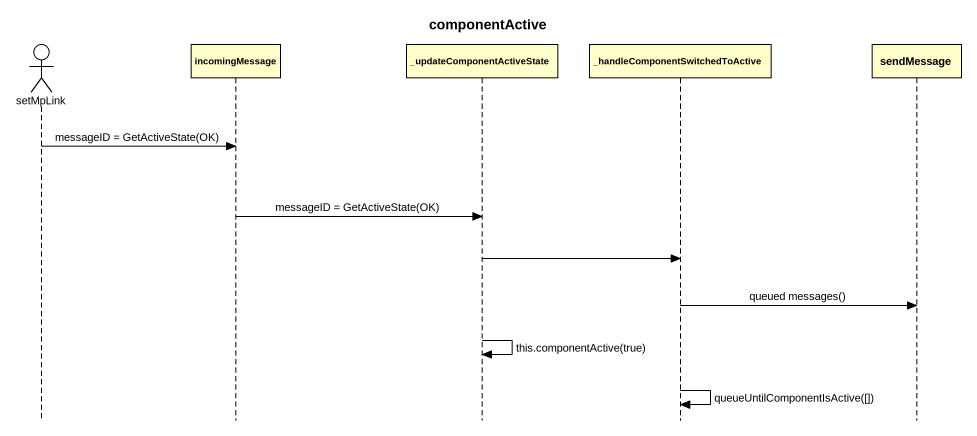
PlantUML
@startuml
title componentActive
hide footbox
actor setMpLink
participant incomingMessage
participant "_updateComponentActiveState" as updateComponentActiveState
participant "_handleComponentSwitchedToActive" as handleComponentSwitchedToAct
participant sendMessage

setMpLink -> incomingMessage : messageID = GetActiveState(OK)
incomingMessage -> updateComponentActiveState : messageID = GetActiveState(OK)
updateComponentActiveState -> handleComponentSwitchedToAct
handleComponentSwitchedToAct -> sendMessage : queued messages()
updateComponentActiveState -> updateComponentActiveState : this.componentActive(true)
handleComponentSwitchedToAct -> handleComponentSwitchedToAct : queueUntilComponentIsActive([])
@enduml
